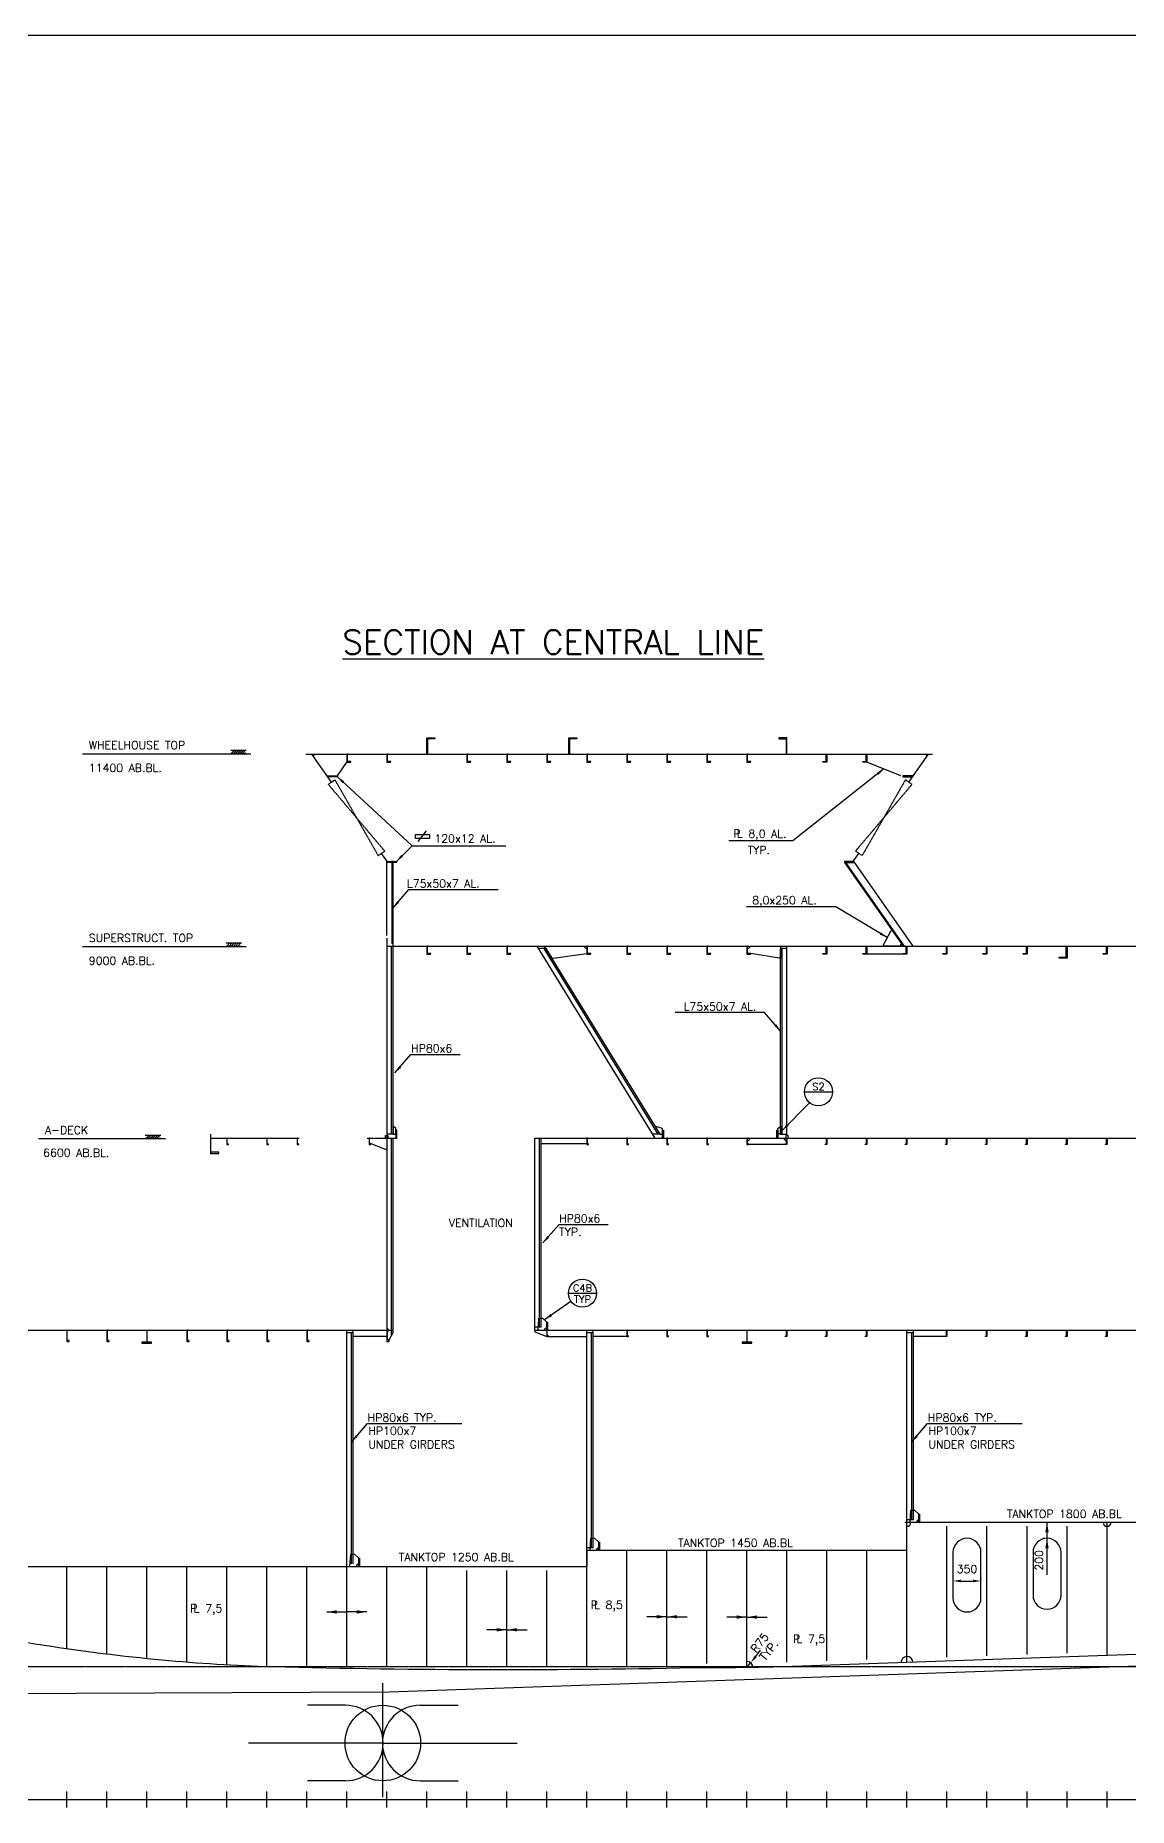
# Model space of a CAD drawing. Extents: x 53504 to 157576, y 25397 to 112069.
# Drawn here: x 121541 to 135200, y 89069 to 111212 of the extents above; entities that cross this region are included whole.
import ezdxf
from ezdxf.enums import TextEntityAlignment as Align

# ---------------------------------------------------------------- set-up
doc = ezdxf.new("R2010")
doc.units = 0
doc.header["$LTSCALE"] = 250
for name, pattern in [('CENTER', [3, 2.5, -0.25, 0, -0.25]), ('DASHED', [0.75, 0.5, -0.25]), ('PHANTOM', [2.1, 1.25, -0.2, 0.125, -0.2, 0.125, -0.2])]:
    doc.linetypes.add(name, pattern=pattern)
doc.layers.get('0').update_dxf_attribs({"linetype": 'CONTINUOUS'})
doc.layers.get('DEFPOINTS').update_dxf_attribs({"linetype": 'CONTINUOUS'})
for name, color, linetype in [('_-0', 7, 'CONTINUOUS'), ('S0CE1', 1, 'CENTER'), ('S0CO1', 1, 'CONTINUOUS'), ('S0CO2', 2, 'CONTINUOUS'), ('S0CO3', 3, 'CONTINUOUS'), ('S0CO5', 4, 'CONTINUOUS'), ('S0DA1', 1, 'DASHED'), ('S0DIM', 2, 'CONTINUOUS'), ('S0PH1', 1, 'PHANTOM'), ('S0TX2', 2, 'CONTINUOUS'), ('S0TX3', 3, 'CONTINUOUS'), ('U0CO1', 1, 'CONTINUOUS')]:
    doc.layers.add(name, color=color, linetype=linetype)
doc.styles.add('ROMANS', font='romans', dxfattribs={"height": 100})
doc.dimstyles.new('MEDIUM', dxfattribs={"dimscale": 0.5, "dimtxt": 2, "dimasz": 2, "dimexe": 50, "dimexo": 100, "dimgap": 100, "dimtad": 1, "dimdsep": 46, "dimtxsty": 'ROMANS', "dimblk1": 'PIL-2', "dimblk2": 'PIL-3', "dimsah": 1, "dimcen": 200, "dimclrd": 1, "dimclre": 1, "dimclrt": 2, "dimazin": 2, "dimtfac": 1, "dimtmove": 0, "dimatfit": 3, "dimldrblk": 'PIL-3', "dimfxl": 1, "dimtvp": 100, "dimtolj": 1, "dimarcsym": 0})
doc.dimstyles.get("Standard").update_dxf_attribs({"dimscale": 50, "dimtxt": 2, "dimasz": 2, "dimexe": 0.5, "dimexo": 1, "dimgap": 1, "dimtad": 1, "dimdsep": 46, "dimtxsty": 'ROMANS', "dimcen": 1.5, "dimclrd": 1, "dimclre": 1, "dimclrt": 2, "dimazin": 2, "dimtfac": 1, "dimtmove": 2, "dimatfit": 3, "dimfxl": 1, "dimtvp": 100, "dimtolj": 1, "dimarcsym": 0})

# ---------------------------------------------------------------- blocks, each defined once
blk = doc.blocks.new('HP80x7')
at = {"color": 0, "linetype": 'ByBlock'}
blk.add_lwpolyline([(17, -80, 0.773344), (19, -73), (8, -66, -0.267949), (6, -63), (6, 0), (0, 0), (0, -80), (17, -80)], format="xyb", dxfattribs=at)
blk = doc.blocks.new('*X7')
at = {"color": 0}
for p, q in [((13410, 17177), (13450, 17217)), ((13439, 17177), (13479, 17217)), ((13467, 17177), (13507, 17217)), ((13495, 17177), (13535, 17217)), ((13523, 17177), (13563, 17217)), ((13552, 17177), (13592, 17217))]:
    blk.add_line(p, q, dxfattribs=at)
blk = doc.blocks.new('TYKK')
at = {"layer": 'S0CO1'}
for p, q in [((-2.04, 0.82), (2.04, 0.82)), ((-2.04, 0), (2.04, 0))]:
    blk.add_line(p, q, dxfattribs=at)
at = {"layer": 'S0CO1', "xscale": 0.0204, "yscale": 0.0204, "zscale": 0.0204}
blk.add_blockref('*X7', (-275.41, -350.41), dxfattribs=at)
blk = doc.blocks.new('L100X50X8')
at = {"layer": 'S0CO2'}
blk.add_lwpolyline([(0, 0), (0, -100), (50, -100), (50, -92), (8, -92), (8, 0)], close=True, dxfattribs=at)
blk = doc.blocks.new('PILC')
at = {"color": 1, "linetype": 'ByBlock'}
blk.add_line((0, 0), (-250, 0), dxfattribs=at)
blk.add_solid([(-125, 21), (-125, -21), (0, 0)], dxfattribs=at)
blk = doc.blocks.new('PILD')
at = {"color": 1, "linetype": 'ByBlock'}
blk.add_line((0, 0), (250, 0), dxfattribs=at)
blk.add_solid([(125, 21), (125, -21), (0, 0)], dxfattribs=at)
blk = doc.blocks.new('PLT-MOT')
at = {"layer": 'S0CO1'}
for name, p in [('PILC', (-2, 0)), ('PILD', (3, 0))]:
    blk.add_blockref(name, p, dxfattribs=at)
blk = doc.blocks.new('PIL-2')
at = {"color": 0, "linetype": 'ByBlock'}
blk.add_line((0, 0), (-250, 0), dxfattribs=at)
blk.add_solid([(-125, 21), (-125, -21), (0, 0)], dxfattribs=at)
blk = doc.blocks.new('PIL-3')
at = {"color": 0, "linetype": 'ByBlock'}
blk.add_line((0, 0), (250, 0), dxfattribs=at)
blk.add_solid([(125, 21), (125, -21), (0, 0)], dxfattribs=at)
blk = doc.blocks.new('*D33')
at = {"layer": 'DEFPOINTS', "color": 0, "transparency": 16777216}
for p in [(134181, 92634), (134181, 92434), (134181, 92434)]:
    blk.add_point(p, dxfattribs=at)
at = {"layer": 'S0TX2', "color": 1, "lineweight": -2, "transparency": 16777216}
for p, q in [((134131, 92634), (134156, 92634)), ((134181, 92633), (134181, 92435)), ((134131, 92434), (134156, 92434)), ((134181, 92434), (134181, 91979))]:
    blk.add_line(p, q, dxfattribs=at)
for name, p, rotation in [('PIL-2', (134181, 92634), 90), ('PIL-3', (134181, 92434), 270)]:
    blk.add_blockref(name, p, dxfattribs=dict(at, rotation=rotation))
at = {"layer": 'S0TX2', "color": 2, "transparency": 16777216, "insert": (134081, 92158), "char_height": 100, "attachment_point": 5, "rotation": 90, "style": 'ROMANS'}
blk.add_mtext('\\A1;200', dxfattribs=at)
blk = doc.blocks.new('*D35')
at = {"layer": 'DEFPOINTS', "color": 0, "transparency": 16777216}
for p in [(133356, 91900), (133006, 91881), (133356, 91881)]:
    blk.add_point(p, dxfattribs=at)
at = {"layer": 'S0TX2', "color": 1, "lineweight": -2, "transparency": 16777216}
for p, q in [((133006, 91931), (133006, 91925)), ((133106, 91900), (133256, 91900)), ((133356, 91931), (133356, 91925))]:
    blk.add_line(p, q, dxfattribs=at)
at = {"layer": 'S0TX2', "color": 1, "transparency": 16777216}
for points in [[(133106, 91917), (133106, 91884), (133006, 91900)], [(133256, 91917), (133256, 91884), (133356, 91900)]]:
    blk.add_solid(points, dxfattribs=at)
at = {"layer": 'S0TX2', "color": 2, "transparency": 16777216, "insert": (133181, 92050), "char_height": 100, "attachment_point": 5, "style": 'ROMANS'}
blk.add_mtext('\\A1;350', dxfattribs=at)
blk = doc.blocks.new('PLDIM2')
at = {"layer": 'S0TX2', "style": 'ROMANS'}
for s, p in [('P', (-19, 0)), ('L', (23, 0))]:
    blk.add_text(s, height=100, dxfattribs=at).set_placement(p)
blk.add_attdef('XX.X', (168, -1), '', height=100, dxfattribs=at)
blk = doc.blocks.new('L150X100X10')
at = {"layer": 'S0CO2'}
blk.add_lwpolyline([(0, 0), (0, -150), (100, -150), (100, -150), (100, -140), (15, -140, -0.414214), (10, -135), (10, 0)], format="xyb", close=True, dxfattribs=at)
blk = doc.blocks.new('FLST-2')
at = {"layer": 'S0TX2', "color": 1}
for p, q in [((-256, 101), (-256, 151)), ((-256, 151), (-81, 151)), ((-81, 101), (-256, 101)), ((-222, 65), (-117, 198)), ((-81, 151), (-81, 101))]:
    blk.add_line(p, q, dxfattribs=at)
at = {"layer": 'S0TX2', "style": 'ROMANS'}
blk.add_attdef('FL.ST', (-20, 50), '', height=100, dxfattribs=at)
blk = doc.blocks.new('O-X')
at = {"layer": 'U0CO1'}
for p, q in [((0, -676), (0, 747)), ((-468, 472), (-940, 472)), ((468, 472), (940, 472)), ((0, 0), (-1679, 0)), ((0, 0), (1679, 0)), ((-468, -472), (-940, -472)), ((468, -472), (940, -472))]:
    blk.add_line(p, q, dxfattribs=at)
blk.add_circle((0, 0), 472, dxfattribs=at)
for centre, start, end in [((-468, 0), 270, 90), ((468, 0), 90, 270)]:
    blk.add_arc(centre, 472, start, end, dxfattribs=at)
blk = doc.blocks.new('DET2')
at = {"layer": 'S0TX3', "color": 1}
blk.add_line((-175, 0), (175, 0), dxfattribs=at)
blk.add_circle((0, 0), 175, dxfattribs=at)
at = {"layer": 'S0TX3', "color": 2, "style": 'ROMANS'}
for tag, p in [('DET1', (0, 20)), ('DET2', (0, -120))]:
    blk.add_attdef(tag, text='', height=90, dxfattribs=at).set_placement(p, align=Align.CENTER)
blk = doc.blocks.new('*D56')
at = {"layer": 'DEFPOINTS', "color": 0, "transparency": 16777216}
for p in [(130431, 90820), (130478, 90879)]:
    blk.add_point(p, dxfattribs=at)
at = {"layer": 'S0CO1', "color": 1, "lineweight": -2, "transparency": 16777216}
for p, q in [((130541, 90957), (130603, 91035)), ((130431, 90820), (130478, 90879))]:
    blk.add_line(p, q, dxfattribs=at)
at = {"layer": 'S0CO1', "color": 1, "transparency": 16777216}
blk.add_solid([(130528, 90967), (130554, 90947), (130478, 90879)], dxfattribs=at)
at = {"layer": 'S0CO1', "color": 2, "transparency": 16777216, "insert": (130591, 91128), "char_height": 100, "attachment_point": 5, "rotation": 51.335, "style": 'ROMANS'}
blk.add_mtext('\\A1;R75', dxfattribs=at)
blk = doc.blocks.new('L200X100X10')
at = {"layer": 'S0CO2'}
blk.add_lwpolyline([(0, 0), (0, -200), (100, -200), (100, -200), (100, -190), (15, -190, -0.414214), (10, -185), (10, 0)], format="xyb", close=True, dxfattribs=at)
blk = doc.blocks.new('HP140x8')
at = {"color": 0}
blk.add_lwpolyline([(0, 0), (0, -140), (24, -140, 0.767327), (27, -129), (11, -119, -0.267949), (8, -115), (8, 0)], format="xyb", close=True, dxfattribs=at)
blk = doc.blocks.new('PLT-FORBI')
at = {"layer": 'S0CO1'}
for name, p in [('PILD', (-250, 0)), ('PILC', (250, 0))]:
    blk.add_blockref(name, p, dxfattribs=at)

msp = doc.modelspace()

# ---------------------------------------------------------------- linework, layer by layer
at = {"layer": 'S0CE1', "color": 0, "ltscale": 0.02}
msp.add_line((109347.066, 89169.466), (146559.975, 89169.466), dxfattribs=at)
at = {"layer": 'S0CO1', "color": 6}
msp.add_line((156809.674, 111211.974), (107540.723, 111211.974), dxfattribs=at)
at = {"layer": 'S0CO1', "color": 0}
for p, q in [((125314.819, 101960.546), (125431.272, 102133.546)), ((132354.945, 101960.546), (131931.272, 102133.546)), ((125996.272, 100896.782), (125996.272, 99863.546)), ((126006.272, 100896.782), (126006.272, 99833.546)), ((132387.686, 99833.546), (131655.715, 100878.909)), ((132399.894, 99833.546), (131667.923, 100878.909)), ((127894.748, 99803.546), (129319.469, 97483.546)), ((127899.795, 99833.546), (129342.939, 97483.546)), ((130931.272, 99803.546), (130851.272, 99803.546)), ((132381.272, 99733.546), (131931.272, 99733.546)), ((126011.272, 97483.546), (125931.27, 97483.546)), ((130851.272, 97483.546), (130931.274, 97483.546)), ((130914.211, 97353.546), (130448.332, 97353.546)), ((125491.272, 92113.546), (125491.272, 95003.546)), ((125511.272, 92113.546), (125511.272, 95003.546)), ((127861.272, 95070.873), (127781.272, 95070.873)), ((128491.272, 92313.546), (128491.272, 95003.546)), ((128511.272, 92313.546), (128511.272, 95003.546)), ((132491.272, 92663.546), (132491.272, 95003.546)), ((132511.272, 92663.546), (132511.272, 95003.546)), ((127931.272, 94953.546), (128431.272, 94953.546)), ((132511.272, 92663.546), (132431.272, 92663.546)), ((128511.272, 92313.546), (128431.272, 92313.546)), ((138158.272, 90935.254), (125957.323, 90513.078)), ((125957.323, 90513.078), (120181.272, 90486.225))]:
    msp.add_line(p, q, dxfattribs=at)
at = {"layer": 'S0CO1', "color": 0, "linetype": 'ByBlock'}
for p, q in [((127918.218, 99803.546), (127824.338, 99803.546)), ((129342.939, 97483.546), (129249.058, 97483.546)), ((127781.272, 95033.546), (127781.272, 95013.546)), ((127781.272, 95013.546), (127931.272, 94953.546))]:
    msp.add_line(p, q, dxfattribs=at)
at = {"layer": 'S0CO1', "color": 0}
for points in [[(132347.686, 99833.546), (132137.686, 99833.546), (132137.686, 99848.546), (132232.626, 100029.648), (132244.292, 100038.334), (132364.743, 99866.312, 0.244698443)], [(133181.272, 91513.489), (133181.272, 91513.489, 0.414213562), (133356.272, 91688.489), (133356.272, 92258.546, 0.414213562), (133181.272, 92433.546), (133181.272, 92433.546, 0.414213562), (133006.272, 92258.546), (133006.272, 91688.489, 0.414213562)], [(134181.272, 91548.091), (134181.272, 91548.091, 0.414213562), (134356.272, 91723.091), (134356.272, 92258.546, 0.414213562), (134181.272, 92433.546), (134181.272, 92433.546, 0.414213562), (134006.272, 92258.546), (134006.272, 91723.091, 0.414213562)]]:
    msp.add_lwpolyline(points, format="xyb", close=True, dxfattribs=at)
at = {"layer": 'S0CO1', "color": 0, "flags": 128}
for points in [[(125991.272, 97483.546), (125991.272, 99833.546)], [(126011.272, 97483.546), (126011.272, 99833.546)], [(130851.272, 97483.546), (130851.272, 99803.546)], [(130871.272, 97483.546), (130871.272, 99803.546)], [(125954.864, 94906.709), (126011.272, 95004.41), (126011.272, 97433.546)], [(125991.272, 94969.769), (125991.272, 97433.546)], [(127841.272, 95070.873), (127841.272, 97433.546)], [(127861.272, 95070.873), (127861.272, 97410.873)], [(125431.272, 95003.546), (125511.272, 95003.546)], [(128431.272, 95003.546), (128511.272, 95003.546)], [(132431.272, 95003.546), (132511.272, 95003.546)]]:
    msp.add_lwpolyline(points, dxfattribs=at)
at = {"layer": 'S0CO1', "color": 0}
for points in [[(127918.218, 99803.546), (127991.894, 99683.546), (128009.686, 99683.546), (128430.754, 99741.546)], [(130851.272, 99833.546), (130851.272, 99683.546), (130836.272, 99683.546), (130481.272, 99741.546)], [(125931.272, 97293.546), (125916.272, 97293.546), (125716.362, 97370.825), (125716.362, 97433.546)], [(128431.272, 97360.873), (127861.272, 97360.873), (127861.272, 97433.546)], [(125931.272, 94953.546), (125511.272, 94953.546), (125511.272, 95033.546)], [(128931.272, 94953.546), (128511.272, 94953.546), (128511.272, 95033.546)], [(132931.272, 94953.546), (132511.272, 94953.546), (132511.272, 95033.546)]]:
    msp.add_lwpolyline(points, dxfattribs=at)
for points in [[(126011.272, 97583.546), (126011.272, 97483.546), (126044.272, 97483.546), (126044.272, 97552.183)], [(129282.046, 97583.546), (129342.939, 97483.546), (129375.939, 97483.546), (129375.939, 97552.183)], [(130851.272, 97583.546), (130851.272, 97483.546), (130818.272, 97483.546), (130818.272, 97552.183)], [(127931.272, 95033.546), (127931.272, 95133.546), (127939.272, 95133.546), (127939.272, 95033.546)], [(132581.272, 92633.546), (132581.272, 92733.546), (132589.272, 92733.546), (132589.272, 92633.546)], [(128581.272, 92283.546), (128581.272, 92383.546), (128589.272, 92383.546), (128589.272, 92283.546)], [(125581.272, 92083.546), (125581.272, 92183.546), (125589.272, 92183.546), (125589.272, 92083.546)]]:
    msp.add_lwpolyline(points, close=True, dxfattribs=at)
for points in [[(127821.27, 95033.546), (127831.27, 95183.546), (127876.27, 95183.546), (127931.272, 95133.546), (127931.272, 95063.546, 0.414213562), (127901.272, 95033.546)], [(132471.27, 92633.546), (132481.27, 92783.546), (132526.27, 92783.546), (132581.272, 92733.546), (132581.272, 92663.546, 0.414213562), (132551.272, 92633.546)], [(128471.27, 92283.546), (128481.27, 92433.546), (128526.27, 92433.546), (128581.272, 92383.546), (128581.272, 92313.546, 0.414213562), (128551.272, 92283.546)], [(125471.27, 92083.546), (125481.27, 92233.546), (125526.27, 92233.546), (125581.272, 92183.546), (125581.272, 92113.546, 0.414213562), (125551.272, 92083.546)]]:
    msp.add_lwpolyline(points, format="xyb", dxfattribs=at)
for centre, radius, start, end in [((124995.26, 102233.546), 30, 305, 0), ((132699.202, 102233.546), 30, 180, 235), ((128431.217, 99833.546), 30, 180, 270), ((130439.272, 99833.546), 30, 270, 0), ((130437.272, 97433.546), 30, 270, 0), ((130925.272, 97433.546), 30, 180, 270), ((125931.272, 95033.546), 20, 293.5781785, 90), ((132431.272, 92633.546), 50, 270, 0), ((134931.272, 92633.546), 50, 180, 0), ((130431.272, 90820.439), 75, 0.6275954, 90), ((132431.272, 90881.565), 75, 1.9644587, 181.9644587)]:
    msp.add_arc(centre, radius, start, end, dxfattribs=at)
at = {"layer": 'S0CO2', "color": 0}
for points in [[(125314.819, 101948.546), (125194.819, 101948.546), (125194.819, 101960.546), (125314.819, 101960.546)], [(132379.643, 101948.546), (132499.643, 101948.546), (132499.643, 101960.546), (132379.643, 101960.546)], [(126051.272, 100878.909), (125931.272, 100878.909), (125931.272, 100890.909), (126051.272, 100890.909)], [(131649.39, 100878.909), (131769.39, 100878.909), (131769.39, 100890.909), (131649.39, 100890.909)], [(125946.272, 97433.546), (125916.272, 97433.546), (125916.272, 97466.546), (125946.272, 97466.546)], [(130916.272, 97433.546), (130946.272, 97433.546), (130946.272, 97466.546), (130916.272, 97466.546)], [(123731.272, 97243.546), (123831.272, 97243.546), (123831.272, 97258.546), (123731.272, 97258.546)], [(122871.272, 94873.546), (122991.272, 94873.546), (122991.272, 94883.546), (122871.272, 94883.546)], [(130371.272, 94873.546), (130491.272, 94873.546), (130491.272, 94883.546), (130371.272, 94883.546)]]:
    msp.add_lwpolyline(points, close=True, dxfattribs=at)
at = {"layer": 'S0CO3', "color": 0, "flags": 128}
for points in [[(132931.272, 90948.745), (132931.272, 92583.546)], [(133431.272, 90965.894), (133431.272, 92583.546)], [(133931.272, 90983.044), (133931.272, 92583.546)], [(134431.272, 91000.194), (134431.272, 92583.546)], [(128931.272, 90833.546), (128931.272, 92283.546)], [(129931.272, 90870.926), (129931.272, 92283.546)], [(130931.272, 90885.306), (130931.272, 92283.546)], [(131431.272, 90902.607), (131431.272, 92283.546)], [(131931.272, 90919.908), (131931.272, 92283.546)], [(121931.272, 91056.286), (121931.272, 92083.546)], [(122431.272, 90989.729), (122431.272, 92083.546)], [(122931.272, 90933.739), (122931.272, 92083.546)], [(123431.272, 90888.499), (123431.272, 92083.546)], [(123931.272, 90854.956), (123931.272, 92083.546)], [(124431.272, 90833.546), (124431.272, 92083.546)], [(124931.272, 90833.546), (124931.272, 92083.546)], [(125931.272, 90833.546), (125931.272, 92083.546)], [(126431.272, 90833.546), (126431.272, 92083.546)], [(126931.272, 90833.546), (126931.272, 92033.546)], [(127431.272, 90833.546), (127431.272, 92033.546)], [(127931.272, 90833.546), (127931.272, 92033.546)], [(128431.272, 90833.546), (128431.272, 92083.546)]]:
    msp.add_lwpolyline(points, dxfattribs=at)
at = {"layer": 'S0CO5', "color": 0}
for p, q in [((124919.767, 102233.546), (132749.997, 102233.546)), ((125241.085, 101882.471), (124995.26, 102233.546)), ((132453.377, 101882.471), (132699.202, 102233.546)), ((125931.272, 100896.782), (125864.565, 100992.05)), ((131764.234, 100898.273), (131829.897, 100992.05)), ((125931.272, 99966.546), (125931.272, 100898.546)), ((132509.764, 99833.546), (131764.234, 100898.273)), ((125931.272, 99933.546), (125931.272, 95033.546)), ((125931.272, 99833.546), (127011.272, 99833.546)), ((127011.272, 99833.546), (135562.711, 99833.546)), ((127805.914, 99833.546), (129279.764, 97433.546)), ((130931.272, 97466.546), (130931.272, 99833.546)), ((122931.272, 95033.546), (122931.272, 94883.546)), ((130431.272, 95033.546), (130431.272, 94883.546))]:
    msp.add_line(p, q, dxfattribs=at)
at = {"layer": 'S0CO5', "color": 0, "linetype": 'ByBlock'}
msp.add_line((128431.272, 92283.546), (128431.272, 92083.546), dxfattribs=at)
at = {"layer": 'S0CO5', "color": 0, "flags": 128}
for points in [[(123731.272, 97233.546), (123731.272, 97483.546)], [(123731.272, 97433.546), (124835.362, 97433.546)], [(125685.362, 97433.546), (126062.845, 97433.546)], [(127781.272, 95033.546), (127781.272, 97433.546)], [(127781.272, 97433.546), (137931.272, 97433.546)], [(118906.272, 95033.546), (125931.272, 95033.546)], [(125431.272, 90881.565), (125431.272, 95033.546)], [(127781.272, 95033.546), (137931.272, 95033.546)], [(128431.272, 92083.546), (128431.272, 95033.546)], [(132431.272, 90881.565), (132431.272, 95033.546)], [(132406.272, 92633.546), (137931.272, 92633.546)], [(134931.272, 90967.315), (134931.272, 92633.546)], [(128431.272, 92283.546), (132431.272, 92283.546)], [(129431.272, 90833.546), (129431.272, 92283.546)], [(130431.272, 90820.439), (130431.272, 92283.546)], [(121431.272, 92083.546), (128431.272, 92083.546)], [(125431.272, 90833.546), (125431.272, 92083.546)]]:
    msp.add_lwpolyline(points, dxfattribs=at)
for points in [[(120913.41, 91218.682, 0.003665275), (121649.386, 91098.499, 0.015333), (123121.764, 90915.171, 0.016091), (124495.486, 90831.207, 0.011861046), (129930.816, 90821.479, 0.004105942)], [(129930.816, 90821.479, 0.010952983), (130881.272, 90833.546), (138158.272, 91085.343)]]:
    msp.add_lwpolyline(points, format="xyb", dxfattribs=at)
at = {"layer": 'S0DA1', "color": 0}
msp.add_line((125940.156, 95033.546), (126011.272, 95033.546), dxfattribs=at)
at = {"layer": 'S0DIM', "color": 0}
for points in [[(126044.272, 97433.546), (126056.272, 97433.546), (126056.272, 97533.546), (126044.272, 97533.546), (126044.272, 97433.546)], [(129388.314, 97433.546), (129376.314, 97433.546), (129376.314, 97533.546), (129388.314, 97533.546), (129388.314, 97433.546)], [(130818.272, 97433.546), (130806.272, 97433.546), (130806.272, 97533.546), (130818.272, 97533.546), (130818.272, 97433.546)]]:
    msp.add_lwpolyline(points, close=True, dxfattribs=at)
at = {"layer": 'S0PH1', "color": 0, "ltscale": 0.02}
msp.add_line((108949.017, 90833.546), (146090.289, 90833.546), dxfattribs=at)
for points in [[(125200.127, 101853.792), (125282.042, 101911.15), (125823.607, 100963.371), (125905.522, 101020.728)], [(132494.335, 101853.792), (132412.419, 101911.15), (131870.855, 100963.371), (131788.94, 101020.728)]]:
    msp.add_lwpolyline(points, close=True, dxfattribs=at)
at = {"layer": 'S0TX2', "color": 0}
for p, q in [((124234.47, 102233.546), (122128.136, 102233.546)), ((124175.432, 99824.54), (122129.78, 99824.54)), ((123165.199, 97424.54), (121579.755, 97424.54)), ((121931.272, 89069.466), (121931.272, 89269.466)), ((122431.272, 89069.466), (122431.272, 89269.466)), ((122931.272, 89069.466), (122931.272, 89269.466)), ((123431.272, 89069.466), (123431.272, 89269.466)), ((123931.272, 89069.466), (123931.272, 89269.466)), ((124431.272, 89069.466), (124431.272, 89269.466)), ((124931.272, 89069.466), (124931.272, 89269.466)), ((125431.272, 89069.466), (125431.272, 89269.466)), ((125931.272, 89069.466), (125931.272, 89269.466)), ((126431.272, 89069.466), (126431.272, 89269.466)), ((126931.272, 89069.466), (126931.272, 89269.466)), ((127431.272, 89069.466), (127431.272, 89269.466)), ((127931.272, 89069.466), (127931.272, 89269.466)), ((128431.272, 89069.466), (128431.272, 89269.466)), ((128931.272, 89069.466), (128931.272, 89269.466)), ((129431.272, 89069.466), (129431.272, 89269.466)), ((129931.272, 89069.466), (129931.272, 89269.466)), ((130431.272, 89069.466), (130431.272, 89269.466)), ((130931.272, 89069.466), (130931.272, 89269.466)), ((131431.272, 89069.466), (131431.272, 89269.466)), ((131931.272, 89069.466), (131931.272, 89269.466)), ((132431.272, 89069.466), (132431.272, 89269.466)), ((132931.272, 89069.466), (132931.272, 89269.466)), ((133431.272, 89069.466), (133431.272, 89269.466)), ((133931.272, 89069.466), (133931.272, 89269.466)), ((134431.272, 89069.466), (134431.272, 89269.466)), ((134931.272, 89069.466), (134931.272, 89269.466))]:
    msp.add_line(p, q, dxfattribs=at)

# ---------------------------------------------------------------- block references
at = {"layer": 'S0CO1', "color": 0, "xscale": -1}
for name, p, rotation in [('L200X100X10', (126431.272, 102233.546), 180), ('L200X100X10', (128205.272, 102233.546), 180), ('L150X100X10', (134431.272, 99833.546), 359.9999999999909)]:
    msp.add_blockref(name, p, dxfattribs=dict(at, rotation=rotation))
at = {"layer": 'S0CO1', "color": 0, "rotation": 180}
msp.add_blockref('L200X100X10', (130931.272, 102233.546), dxfattribs=at)
at = {"layer": 'S0CO1', "color": 0}
for name, p, values in [('PLDIM2', (130281.946, 101188.609), {'XX.X': '8,0 AL.'}), ('DET2', (128376.31, 95496.618), {'DET1': 'C4B', 'DET2': 'TYP'}), ('PLDIM2', (123494.278, 91508.747), {'XX.X': '7,5'}), ('PLDIM2', (128497.488, 91552.012), {'XX.X': '8,5'}), ('PLDIM2', (131026.636, 91127.805), {'XX.X': '7,5'})]:
    msp.add_blockref(name, p, dxfattribs=at).add_auto_attribs(values)
ref = msp.add_blockref('DET2', (131325.076, 98013.068), dxfattribs=at)
ref.add_attrib('DET1', 'S2', dxfattribs={"layer": 'S0TX3', "color": 2, "height": 90, "style": 'ROMANS'}).set_placement((131325.076, 98033.068), align=Align.CENTER)
msp.add_blockref('O-X', (125881.272, 89875.682), dxfattribs=at)
at = {"layer": 'S0CO2', "color": 0}
for name, p in [('L100X50X8', (125431.272, 102233.546)), ('L100X50X8', (125931.272, 102233.546)), ('L100X50X8', (126931.272, 102233.546)), ('L100X50X8', (127431.272, 102233.546)), ('L100X50X8', (127931.272, 102233.546)), ('L100X50X8', (128431.272, 102233.546)), ('L100X50X8', (128931.272, 102233.546)), ('L100X50X8', (129431.272, 102233.546)), ('L100X50X8', (129931.272, 102233.546)), ('L100X50X8', (130431.272, 102233.546)), ('L100X50X8', (126431.272, 99833.546)), ('L100X50X8', (126931.272, 99833.546)), ('L100X50X8', (127431.272, 99833.546)), ('L100X50X8', (128431.272, 99833.546)), ('L100X50X8', (128931.272, 99833.546)), ('L100X50X8', (129431.272, 99833.546)), ('L100X50X8', (129931.272, 99833.546)), ('L100X50X8', (130431.272, 99833.546)), ('HP80x7', (123931.272, 97433.546)), ('HP80x7', (124431.272, 97433.546)), ('HP80x7', (124810.362, 97433.546)), ('HP80x7', (125710.362, 97433.546)), ('HP80x7', (128431.272, 97433.546)), ('HP80x7', (128931.272, 97433.546)), ('HP80x7', (129431.272, 97433.546)), ('HP80x7', (129931.272, 97433.546)), ('HP80x7', (130431.272, 97433.546)), ('HP140x8', (121931.272, 95033.546)), ('HP140x8', (122431.272, 95033.546)), ('HP140x8', (123431.272, 95033.546)), ('HP140x8', (123931.272, 95033.546)), ('HP140x8', (124431.272, 95033.546)), ('HP140x8', (124931.272, 95033.546)), ('HP140x8', (125931.272, 95033.546)), ('HP80x7', (127931.272, 95033.546)), ('HP80x7', (128931.272, 95033.546)), ('HP80x7', (129431.272, 95033.546)), ('HP80x7', (129931.272, 95033.546))]:
    msp.add_blockref(name, p, dxfattribs=at)
at = {"layer": 'S0CO2', "color": 0, "xscale": -1}
for name, p in [('L100X50X8', (131431.272, 102233.546)), ('L100X50X8', (131931.272, 102233.546)), ('L100X50X8', (131431.272, 99833.546)), ('L100X50X8', (131931.272, 99833.546)), ('L100X50X8', (132431.272, 99833.546)), ('L100X50X8', (132931.272, 99833.546)), ('L100X50X8', (133431.272, 99833.546)), ('L100X50X8', (133931.272, 99833.546)), ('L100X50X8', (134931.272, 99833.546)), ('HP80x7', (130931.272, 97433.546)), ('HP80x7', (131431.272, 97433.546)), ('HP80x7', (131931.272, 97433.546)), ('HP80x7', (132431.272, 97433.546)), ('HP80x7', (132931.272, 97433.546)), ('HP80x7', (133431.272, 97433.546)), ('HP80x7', (133931.272, 97433.546)), ('HP80x7', (134431.272, 97433.546)), ('HP80x7', (134931.272, 97433.546)), ('HP80x7', (130931.272, 95033.546)), ('HP80x7', (131431.272, 95033.546)), ('HP80x7', (131931.272, 95033.546)), ('HP80x7', (132931.272, 95033.546)), ('HP80x7', (133431.272, 95033.546)), ('HP80x7', (133931.272, 95033.546)), ('HP80x7', (134431.272, 95033.546)), ('HP80x7', (134931.272, 95033.546))]:
    msp.add_blockref(name, p, dxfattribs=at)
at = {"layer": 'S0TX2', "color": 0, "xscale": 47.25, "yscale": 47.25, "zscale": 47.25}
for p in [(124079.042, 102242.551), (124020.004, 99833.546), (123009.772, 97433.546)]:
    msp.add_blockref('TYKK', p, dxfattribs=at)
at = {"layer": 'S0TX2', "color": 0}
msp.add_blockref('FLST-2', (126546.369, 101076.945), dxfattribs=at).add_auto_attribs({'FL.ST': '120x12 AL.'})
for name, p in [('PLT-FORBI', (125431.272, 91513.835)), ('PLT-MOT', (129431.272, 91453.516)), ('PLT-MOT', (130431.272, 91449.126)), ('PLT-MOT', (127431.272, 91290.534))]:
    msp.add_blockref(name, p, dxfattribs=at)

# ---------------------------------------------------------------- texts
at = {"layer": '_-0', "linetype": 'ByBlock', "style": 'ROMANS'}
msp.add_text('%%USECTION AT CENTRAL LINE', height=300, dxfattribs=at).set_placement((125376.39, 103482.99))
at = {"layer": 'S0TX2', "color": 0, "style": 'ROMANS'}
for s, p in [('WHEELHOUSE TOP', (122208.012, 102293.804)), ('11400 AB.BL.', (122208.012, 102010.061)), ('TYP.', (130440.626, 100983.729)), ('L75x50x7 AL.', (126183.223, 100564.257)), ('8,0x250 AL.', (130497.924, 100355.87)), ('SUPERSTRUCT. TOP', (122208.012, 99884.798)), ('9000 AB.BL.', (122208.012, 99601.056)), ('L75x50x7 AL.', (129640.987, 99028.024)), ('HP80x6', (126235.389, 98504.886)), ('A-DECK', (121659.616, 97484.798)), ('6600 AB.BL.', (121637.314, 97201.056)), ('VENTILATION', (126707.533, 96323.607)), ('HP80x6', (128085.389, 96379.833)), ('TYP.', (128085.389, 96211.797)), ('HP80x6 TYP.', (125691.811, 93891.897)), ('HP80x6 TYP.', (132691.811, 93891.897)), ('HP100x7', (125700.293, 93726.696)), ('HP100x7', (132700.293, 93726.696)), ('UNDER GIRDERS', (125700.293, 93555.698)), ('UNDER GIRDERS', (132700.293, 93555.698)), ('TANKTOP 1800 AB.BL', (133680.394, 92688.787)), ('TANKTOP 1450 AB.BL', (129570.79, 92326.016)), ('TANKTOP 1250 AB.BL', (126082.231, 92149.648))]:
    msp.add_text(s, height=100, dxfattribs=at).set_placement(p)
msp.add_text('TYP.', height=100, rotation=51.334995, dxfattribs=at).set_placement((130657.11, 90892.332))

# ---------------------------------------------------------------- dimensions: what is measured, and where the dimension line sits
at = {"layer": 'S0CO1', "color": 0}
dim = msp.add_radius_dim(center=(130431.272, 90820.439), mpoint=(130478.129, 90879), dimstyle='STANDARD', dxfattribs=at)
dim.commit()
dim.dimension.update_dxf_attribs({"geometry": '*D56', "text_midpoint": (130590.984, 91127.706), "dimtype": 164})
at = {"layer": 'S0TX2', "color": 0}
dim = msp.add_linear_dim(base=(134181.272, 92433.546), p1=(134181.272, 92633.546), p2=(134181.272, 92433.546), angle=90, dimstyle='MEDIUM', dxfattribs=at)
dim.commit()
dim.dimension.update_dxf_attribs({"geometry": '*D33', "text_midpoint": (134181.272, 92157.808), "dimtype": 160})
dim = msp.add_linear_dim(base=(133356.272, 91900.475), p1=(133006.272, 91880.757), p2=(133356.272, 91880.757), dimstyle='STANDARD', dxfattribs=at)
dim.commit()
dim.dimension.update_dxf_attribs({"geometry": '*D35', "text_midpoint": (133181.272, 92050.475)})

# ---------------------------------------------------------------- leaders
at = {"layer": 'S0CO1', "color": 0}
for points in [[(125314.819, 101948.546), (126249.356, 101085.859)], [(132143.108, 102047.046), (131005.147, 101148.076), (130205.731, 101148.076)], [(130871.272, 97528.822), (131215.376, 97876.72)], [(127903.771, 95165.873), (128232.94, 95396.269)]]:
    msp.add_leader(points, dimstyle='STANDARD', override={"dimgap": 1, "dimtad": 0}, dxfattribs=at)
at = {"layer": 'S0TX2', "color": 0}
for points in [[(126051.272, 100890.909), (126249.356, 101085.859), (127419.284, 101085.859)], [(126006.272, 100308.312), (126207.212, 100538.666), (127324.256, 100538.666)], [(132185.156, 99939.097), (131543.437, 100324.738), (130426.393, 100324.738)], [(130851.272, 98772.078), (130650.331, 99002.432), (129533.287, 99002.432)], [(126032.405, 98248.94), (126233.345, 98479.294), (126847.662, 98479.294)], [(127882.405, 96123.888), (128083.345, 96354.242), (128697.662, 96354.242)], [(125488.826, 93635.952), (125689.766, 93866.306), (126870.326, 93866.306)], [(132488.826, 93635.952), (132689.766, 93866.306), (133870.326, 93866.306)]]:
    msp.add_leader(points, dimstyle='STANDARD', override={"dimgap": 1, "dimtad": 0}, dxfattribs=at)

doc.saveas('drawing.dxf')
